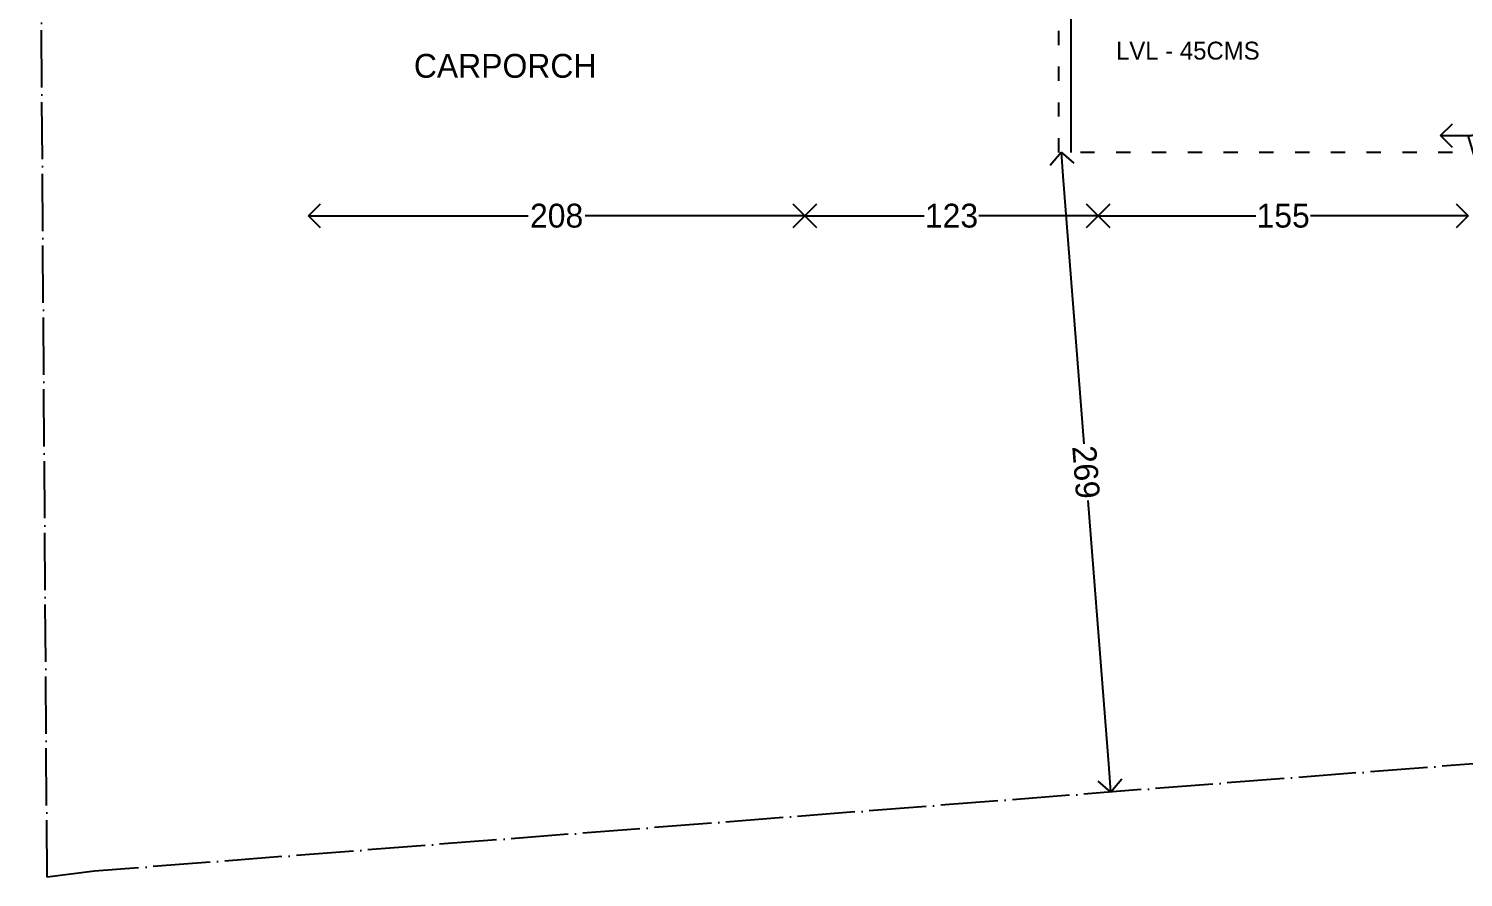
# Model space of a CAD drawing. Header units: metres. Extents: x -16 to 65907, y -5261 to 15511.
# Drawn here: x 19477 to 20078, y 4191 to 4547 of the extents above; entities that cross this region are included whole.
import ezdxf

# ---------------------------------------------------------------- set-up
doc = ezdxf.new("R2010")
doc.units = ezdxf.units.M
doc.header["$PDMODE"] = 67
doc.header["$PDSIZE"] = -5
doc.linetypes.add('ACAD_ISO03W100', pattern=[30, 12, -18])
doc.linetypes.add('ACAD_ISO04W100', pattern=[30, 24, -3, 0, -3])
doc.layers.get('0').update_dxf_attribs({"color": 6})
for name, color, linetype in [('BC-BOUNDARY', 3, 'ACAD_ISO04W100'), ('BC-DIMENSION', 8, 'Continuous'), ('BC-GREYCOLOR', 8, 'Continuous'), ('BC-TEXT', 7, 'Continuous')]:
    doc.layers.add(name, color=color, linetype=linetype)
doc.styles.add('BC-1IN50-1', font='FreeSans.ttf', dxfattribs={"height": 10})
doc.dimstyles.new('BC-1IN50-1', dxfattribs={"dimtxt": 10, "dimasz": 10, "dimexe": 0.18, "dimexo": 0.0625, "dimgap": 1, "dimtad": 0, "dimdec": 1, "dimzin": 12, "dimdsep": 46, "dimtxsty": 'BC-1IN50-1', "dimblk": 'OPEN90', "dimcen": 0.09, "dimse1": 1, "dimse2": 1, "dimclrd": 8, "dimclre": 256, "dimclrt": 7, "dimadec": 0, "dimazin": 0, "dimtfac": 1, "dimtdec": 0, "dimtofl": 0, "dimtmove": 1, "dimatfit": 3, "dimfxl": 1, "dimtolj": 1, "dimtzin": 0, "dimlwd": -3, "dimarcsym": 0})

# ---------------------------------------------------------------- blocks, each defined once
blk = doc.blocks.new('_OPEN90')
at = {"color": 0, "linetype": 'ByBlock'}
for p, q in [((0, 0), (-1, 0)), ((-0.5, 0.5), (0, 0)), ((0, 0), (-0.5, -0.5))]:
    blk.add_line(p, q, dxfattribs=at)
blk = doc.blocks.new('*D1208')
at = {"layer": 'BC-DIMENSION', "color": 8, "linetype": 'Continuous', "lineweight": -3}
for p, q in [((19603.88, 4468.2), (19685.97, 4468.2)), ((19791.88, 4468.2), (19709.79, 4468.2))]:
    blk.add_line(p, q, dxfattribs=at)
at = {"layer": 'Defpoints', "color": 0}
for p in [(19801.88, 4468.2), (19593.88, 4446.5), (19801.88, 4446.5)]:
    blk.add_point(p, dxfattribs=at)
at = {"layer": 'BC-DIMENSION', "color": 8, "lineweight": -3, "xscale": 10, "yscale": 10, "zscale": 10, "rotation": 180}
blk.add_blockref('_OPEN90', (19593.88, 4468.2), dxfattribs=at)
at = {"layer": 'BC-DIMENSION', "color": 8, "lineweight": -3, "xscale": 10, "yscale": 10, "zscale": 10}
blk.add_blockref('_OPEN90', (19801.88, 4468.2), dxfattribs=at)
at = {"layer": 'BC-DIMENSION', "color": 7, "insert": (19697.88, 4468.2), "char_height": 10, "attachment_point": 5, "style": 'BC-1IN50-1'}
blk.add_mtext('\\A1;208', dxfattribs=at)
blk = doc.blocks.new('*D1209')
at = {"layer": 'BC-DIMENSION', "color": 8, "linetype": 'Continuous', "lineweight": -3}
for p, q in [((19811.88, 4468.2), (19851.98, 4468.2)), ((19914.88, 4468.2), (19874.78, 4468.2))]:
    blk.add_line(p, q, dxfattribs=at)
at = {"layer": 'Defpoints', "color": 0}
for p in [(19924.88, 4468.2), (19801.88, 4446.5), (19924.88, 4446.5)]:
    blk.add_point(p, dxfattribs=at)
at = {"layer": 'BC-DIMENSION', "color": 8, "lineweight": -3, "xscale": 10, "yscale": 10, "zscale": 10, "rotation": 180}
blk.add_blockref('_OPEN90', (19801.88, 4468.2), dxfattribs=at)
at = {"layer": 'BC-DIMENSION', "color": 8, "lineweight": -3, "xscale": 10, "yscale": 10, "zscale": 10}
blk.add_blockref('_OPEN90', (19924.88, 4468.2), dxfattribs=at)
at = {"layer": 'BC-DIMENSION', "color": 7, "insert": (19863.38, 4468.2), "char_height": 10, "attachment_point": 5, "style": 'BC-1IN50-1'}
blk.add_mtext('\\A1;123', dxfattribs=at)
blk = doc.blocks.new('*D1210')
at = {"layer": 'BC-DIMENSION', "color": 8, "linetype": 'Continuous', "lineweight": -3}
for p, q in [((19934.88, 4468.2), (19990.93, 4468.2)), ((20069.88, 4468.2), (20013.82, 4468.2))]:
    blk.add_line(p, q, dxfattribs=at)
at = {"layer": 'Defpoints', "color": 0}
for p in [(20079.88, 4468.2), (19924.88, 4446.5), (20079.88, 4446.5)]:
    blk.add_point(p, dxfattribs=at)
at = {"layer": 'BC-DIMENSION', "color": 8, "lineweight": -3, "xscale": 10, "yscale": 10, "zscale": 10, "rotation": 180}
blk.add_blockref('_OPEN90', (19924.88, 4468.2), dxfattribs=at)
at = {"layer": 'BC-DIMENSION', "color": 8, "lineweight": -3, "xscale": 10, "yscale": 10, "zscale": 10}
blk.add_blockref('_OPEN90', (20079.88, 4468.2), dxfattribs=at)
at = {"layer": 'BC-DIMENSION', "color": 7, "insert": (20002.38, 4468.2), "char_height": 10, "attachment_point": 5, "style": 'BC-1IN50-1'}
blk.add_mtext('\\A1;155', dxfattribs=at)
blk = doc.blocks.new('*D1233')
at = {"layer": 'BC-TEXT', "color": 8, "linetype": 'Continuous', "lineweight": -3}
for p, q in [((20078.38, 4501.81), (20081.38, 4501.81)), ((20085.02, 4484.65), (20079.88, 4501.81)), ((20087.02, 4484.65), (20085.02, 4484.65))]:
    blk.add_line(p, q, dxfattribs=at)
at = {"layer": 'Defpoints', "color": 0}
for p in [(20091.38, 4592.77), (20068.38, 4569.77), (20091.38, 4501.81)]:
    blk.add_point(p, dxfattribs=at)
at = {"layer": 'BC-TEXT', "color": 8, "lineweight": -3, "xscale": 10, "yscale": 10, "zscale": 10, "rotation": 180}
blk.add_blockref('_OPEN90', (20068.38, 4501.81), dxfattribs=at)
at = {"layer": 'BC-TEXT', "color": 8, "lineweight": -3, "xscale": 10, "yscale": 10, "zscale": 10}
blk.add_blockref('_OPEN90', (20091.38, 4501.81), dxfattribs=at)
at = {"layer": 'BC-TEXT', "color": 7, "insert": (20095.07, 4484.65), "char_height": 10, "attachment_point": 5, "style": 'BC-1IN50-1'}
blk.add_mtext('\\A1;23', dxfattribs=at)
blk = doc.blocks.new('*D1379')
at = {"layer": 'BC-TEXT', "color": 8, "linetype": 'Continuous', "lineweight": -3}
for p, q in [((19910.07, 4484.87), (19918.82, 4372.6)), ((19929.41, 4236.63), (19920.67, 4348.9))]:
    blk.add_line(p, q, dxfattribs=at)
at = {"layer": 'Defpoints', "color": 0}
for p in [(19908.38, 4494.77), (19929.27, 4226.59), (19930.19, 4226.66)]:
    blk.add_point(p, dxfattribs=at)
at = {"layer": 'BC-TEXT', "color": 8, "lineweight": -3, "xscale": 10, "yscale": 10, "zscale": 10}
for p, rotation in [((19909.3, 4494.84), 94.45512790178256), ((19930.19, 4226.66), 274.4551279017826)]:
    blk.add_blockref('_OPEN90', p, dxfattribs=dict(at, rotation=rotation))
at = {"layer": 'BC-TEXT', "color": 7, "insert": (19919.74, 4360.75), "char_height": 10, "attachment_point": 5, "rotation": 274.45513, "style": 'BC-1IN50-1'}
blk.add_mtext('\\A1;269', dxfattribs=at)

msp = doc.modelspace()

# ---------------------------------------------------------------- linework, layer by layer
at = {"layer": 'BC-BOUNDARY'}
for p, q in [((19484.353, 4190.907), (19476.626, 5356.396)), ((20543.018, 4274.41), (19504.188, 4193.471)), ((19504.188, 4193.471), (19484.353, 4190.907))]:
    msp.add_line(p, q, dxfattribs=at)
at = {"layer": 'BC-GREYCOLOR', "linetype": 'ACAD_ISO03W100', "ltscale": 0.5}
for p, q in [((19908.377, 4494.766), (19908.377, 4569.766)), ((20118.377, 4494.766), (19908.377, 4494.766))]:
    msp.add_line(p, q, dxfattribs=at)
at = {"layer": 'BC-TEXT', "linetype": 'Continuous'}
msp.add_line((19913.377, 4734.066), (19913.377, 4494.766), dxfattribs=at)

# ---------------------------------------------------------------- texts
at = {"layer": 'BC-TEXT', "style": 'BC-1IN50-1'}
for s, insert, char_height, width, attachment_point in [('{\\pxql;\\fUbuntu|b0|i0|c0|p34;{\\C7;LVL - 45CMS}}', (19932.336, 4537.387), 7.5, 105.17023, 4), ('{\\fUbuntu|b0|i0|c0|p34;{\\C7;CARPORCH}}', (19676.311, 4530.995), 10, 156.4473, 5)]:
    msp.add_mtext(s, dxfattribs=dict(at, insert=insert, char_height=char_height, width=width, attachment_point=attachment_point))

# ---------------------------------------------------------------- dimensions: what is measured, and where the dimension line sits
at = {"layer": 'BC-DIMENSION', "linetype": 'Continuous'}
dim = msp.add_linear_dim(base=(19801.877, 4468.204), p1=(19593.877, 4446.504), p2=(19801.877, 4446.504), dimstyle='BC-1IN50-1', override={"dimlfac": 1}, dxfattribs=at)
dim.commit()
dim.dimension.update_dxf_attribs({"geometry": '*D1208', "text_midpoint": (19697.877, 4468.204)})
for base, p1, p2, picture, middle in [((19924.877, 4468.204), (19801.877, 4446.504), (19924.877, 4446.504), '*D1209', (19863.377, 4468.204)), ((20079.877, 4468.204), (19924.877, 4446.504), (20079.877, 4446.504), '*D1210', (20002.377, 4468.204))]:
    dim = msp.add_linear_dim(base=base, p1=p1, p2=p2, dimstyle='BC-1IN50-1', dxfattribs=at)
    dim.commit()
    dim.dimension.update_dxf_attribs({"geometry": picture, "text_midpoint": middle})
at = {"layer": 'BC-TEXT', "linetype": 'Continuous'}
dim = msp.add_linear_dim(base=(20091.377, 4501.808), p1=(20068.377, 4569.766), p2=(20091.377, 4592.766), dimstyle='BC-1IN50-1', override={"dimlfac": 1}, dxfattribs=at)
dim.commit()
dim.dimension.update_dxf_attribs({"geometry": '*D1233', "text_midpoint": (20088.023, 4484.655)})
dim = msp.add_aligned_dim(p1=(19908.377, 4494.766), p2=(19929.272, 4226.59), distance=0.921, dimstyle='BC-1IN50-1', override={"dimlfac": 1}, dxfattribs=at)
dim.commit()
dim.dimension.update_dxf_attribs({"geometry": '*D1379', "text_midpoint": (19919.743, 4360.75)})

doc.saveas('drawing.dxf')
